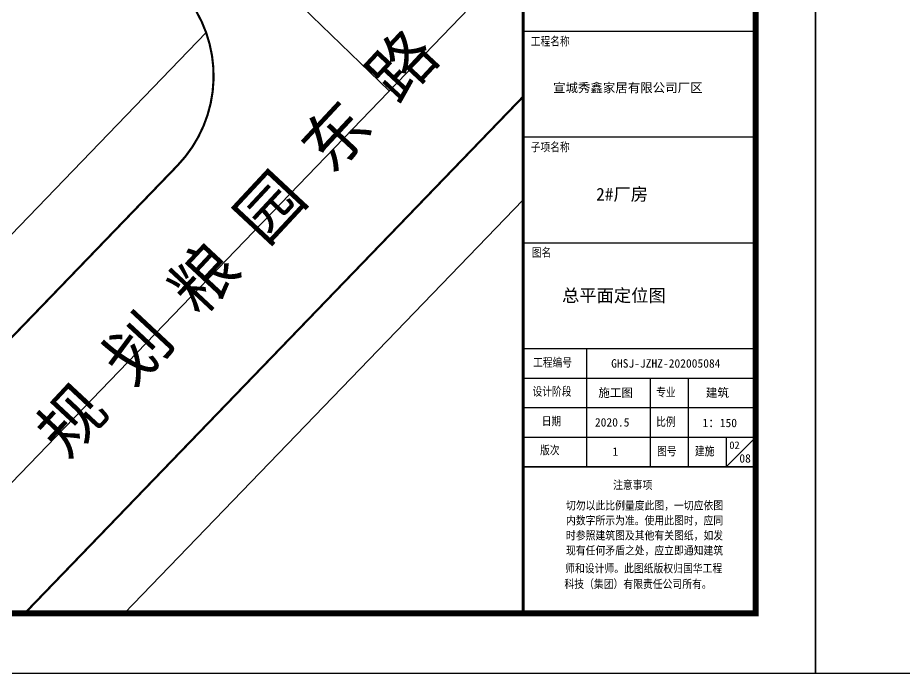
# Model space of a CAD drawing. Extents: x -21908402 to 1987571, y 88493 to 5079726.
# Drawn here: x 1914826 to 1929655, y 403493 to 414450 of the extents above; entities that cross this region are included whole.
import ezdxf

# ---------------------------------------------------------------- set-up
doc = ezdxf.new("R2010")
doc.units = 0
doc.header["$LTSCALE"] = 1000
doc.linetypes.add('DOTE', pattern=[2.42, 2, -0.2, 0.02, -0.2])
for name, color, linetype in [('1', 140, 'Continuous'), ('DLSS', 4, 'Continuous'), ('PP-PM-TK', 7, 'Continuous'), ('PUB_TEXT', 7, 'Continuous'), ('PUB_TITLE', 4, 'Continuous'), ('RD-中线', 1, 'Continuous'), ('RD-红线', 7, 'Continuous'), ('TX-图例', 7, 'Continuous'), ('道路中心线', 1, 'DOTE')]:
    doc.layers.add(name, color=color, linetype=linetype)
doc.styles.add('-黑体', font='simhei.ttf', dxfattribs={"width": 0.8})
doc.styles.add('TQ', font='txt.shx', dxfattribs={"width": 0.8, "bigfont": 'hztxt.shx'})
doc.styles.add('宋体', font='')
doc.styles.get('宋体').set_extended_font_data('SimSun')

# ---------------------------------------------------------------- blocks, each defined once
blk = doc.blocks.new('tk')
at = {"layer": '1'}
for p, q in [((1742537, 356592), (1748371, 356592)), ((1742537, 353940), (1748371, 353940)), ((1742537, 351288), (1748371, 351288))]:
    blk.add_line(p, q, dxfattribs=at)
at = {"layer": '1', "color": 4}
for p, q in [((1742537, 348637), (1748371, 348637)), ((1744128, 348637), (1744128, 345667)), ((1742537, 347894), (1748371, 347894)), ((1745719, 347894), (1745719, 345667)), ((1746678, 347894), (1746678, 345667)), ((1742537, 347152), (1748371, 347152)), ((1742537, 346409), (1748371, 346409)), ((1747628, 346409), (1747628, 345667)), ((1748371, 346409), (1747628, 345667))]:
    blk.add_line(p, q, dxfattribs=at)
at = {"layer": '1', "color": 4, "const_width": 42.4}
blk.add_lwpolyline([(1742537, 345667), (1748371, 345667)], dxfattribs=at)
at = {"layer": 'PP-PM-TK', "color": 4, "const_width": 74.2}
blk.add_lwpolyline([(1742537, 401993), (1742537, 341993)], dxfattribs=at)
at = {"layer": 'PUB_TEXT', "color": 2, "style": 'TQ'}
for s, height, p in [('工程名称', 212.1, (1742727, 356211)), ('子项名称', 212.1, (1742727, 353559)), ('图名', 212.1, (1742753, 350915)), ('工程编号', 212.1, (1742785, 348159)), ('设计阶段', 212.1, (1742771, 347431)), ('专业', 212.1, (1745873, 347413)), ('日期', 212.1, (1743002, 346688)), ('比例', 212.1, (1745873, 346671)), ('版次', 212.1, (1742961, 345960)), ('图号', 212.1, (1745896, 345936)), ('建施', 212.1, (1746846, 345935)), ('注意事项', 205.3, (1744792, 345092)), ('切勿以此比例量度此图，一切应依图', 205.34, (1743610, 344577)), ('内数字所示为准。使用此图时，应同', 205.34, (1743610, 344201)), ('时参照建筑图及其他有关图纸，如发', 205.34, (1743610, 343825)), ('现有任何矛盾之处，应立即通知建筑', 205.34, (1743610, 343448)), ('师和设计师。此图纸版权归国华工程', 205.34, (1743589, 343000)), ('科技（集团）有限责任公司所有。', 205.34, (1743570, 342608))]:
    blk.add_text(s, height=height, dxfattribs=at).set_placement(p)
at = {"layer": 'PUB_TITLE', "color": 255, "style": '-黑体'}
for s, height, p in [('宣城秀鑫家居有限公司厂区', 229.1, (1743286, 355060)), ('2#厂房', 318.2, (1744367, 352344)), ('GHSJ-JZHZ-202005084', 212.13, (1744744, 348155)), ('施工图', 212.1, (1744422, 347420)), ('建筑', 212.1, (1747119, 347420)), ('2020.5', 212.1, (1744336, 346678)), ('1：150', 212.1, (1747035, 346663)), ('1', 212, (1744775, 345945)), ('08', 212.1, (1747960, 345774))]:
    blk.add_text(s, height=height, dxfattribs=at).set_placement(p)
blk = doc.blocks.new('GGGGGGGGGGGGGGGG')
at = {"linetype": 'Continuous'}
for p in [(40393862.747, 3421908.292), (40393801.589, 3421844.931)]:
    blk.add_line(p, (40393862.747, 3421844.931), dxfattribs=at)
at = {"layer": 'DLSS', "color": 4, "linetype": 'Continuous'}
blk.add_line((40393862.747, 3421880.934), (40393848.355, 3421866.024), dxfattribs=at)
at = {"layer": 'DLSS', "color": 4, "linetype": 'Continuous', "const_width": 0.15, "flags": 128}
blk.add_lwpolyline([(40393813.596, 3421912.805), (40393838.417, 3421888.846, -0.414214), (40393838.643, 3421876.12), (40393825.296, 3421862.294)], format="xyb", dxfattribs=at)
for points in [[(40393827.996, 3421844.931), (40393862.747, 3421880.934)], [(40393808.538, 3421844.931), (40393837.308, 3421874.737)]]:
    blk.add_lwpolyline(points, dxfattribs=at)
at = {"layer": 'RD-中线', "linetype": 'Continuous', "flags": 128}
blk.add_lwpolyline([(40393862.747, 3421891.013), (40393818.267, 3421844.931)], dxfattribs=at)
at = {"layer": 'RD-红线', "linetype": 'Continuous'}
blk.add_lwpolyline([(40393840.644, 3421885.394), (40393822.687, 3421866.79)], dxfattribs=at)
at = {"layer": 'RD-红线'}
blk.add_lwpolyline([(40393862.747, 3421873.734), (40393834.945, 3421844.931)], dxfattribs=at)
at = {"layer": '道路中心线', "linetype": 'DOTE'}
blk.add_line((40393814.709, 3421918.679), (40393853.402, 3421881.332), dxfattribs=at)
at = {"layer": 'TX-图例', "style": '宋体'}
blk.add_text('规 划 粮 园 东 路', height=3.30866, rotation=47.0207, dxfattribs=at).set_placement((40393830.899, 3421855.63))

msp = doc.modelspace()

# ---------------------------------------------------------------- linework, layer by layer
at = {"layer": 'PUB_TITLE'}
for points in [[(1868771, 403493), (1928171, 403493), (1928171, 445493), (1868771, 445493)], [(1928171, 403493), (1987571, 403493), (1987571, 445493), (1928171, 445493)]]:
    msp.add_lwpolyline(points, close=True, dxfattribs=at)
at = {"layer": 'PUB_TITLE', "const_width": 100}
msp.add_lwpolyline([(1871271, 404493), (1927171, 404493), (1927171, 444493), (1871271, 444493)], close=True, dxfattribs=at)

# ---------------------------------------------------------------- block references
at = {"xscale": 0.6666666666278616, "yscale": 0.6666666666569654, "zscale": 0.6666666666666665}
msp.add_blockref('tk', (761590, 176498), dxfattribs=at)
at = {"linetype": 'Continuous', "xscale": 240, "yscale": 240, "zscale": 240}
msp.add_blockref('GGGGGGGGGGGGGGGG', (-9692603778, -820838291), dxfattribs=at)

# ---------------------------------------------------------------- texts
at = {"layer": 'PUB_TITLE', "color": 255, "style": '-黑体'}
for s, height, p in [('总平面定位图', 212.1, (1923930, 409702)), ('02', 127.3, (1926729, 407241))]:
    msp.add_text(s, height=height, dxfattribs=at).set_placement(p)

doc.saveas('drawing.dxf')
